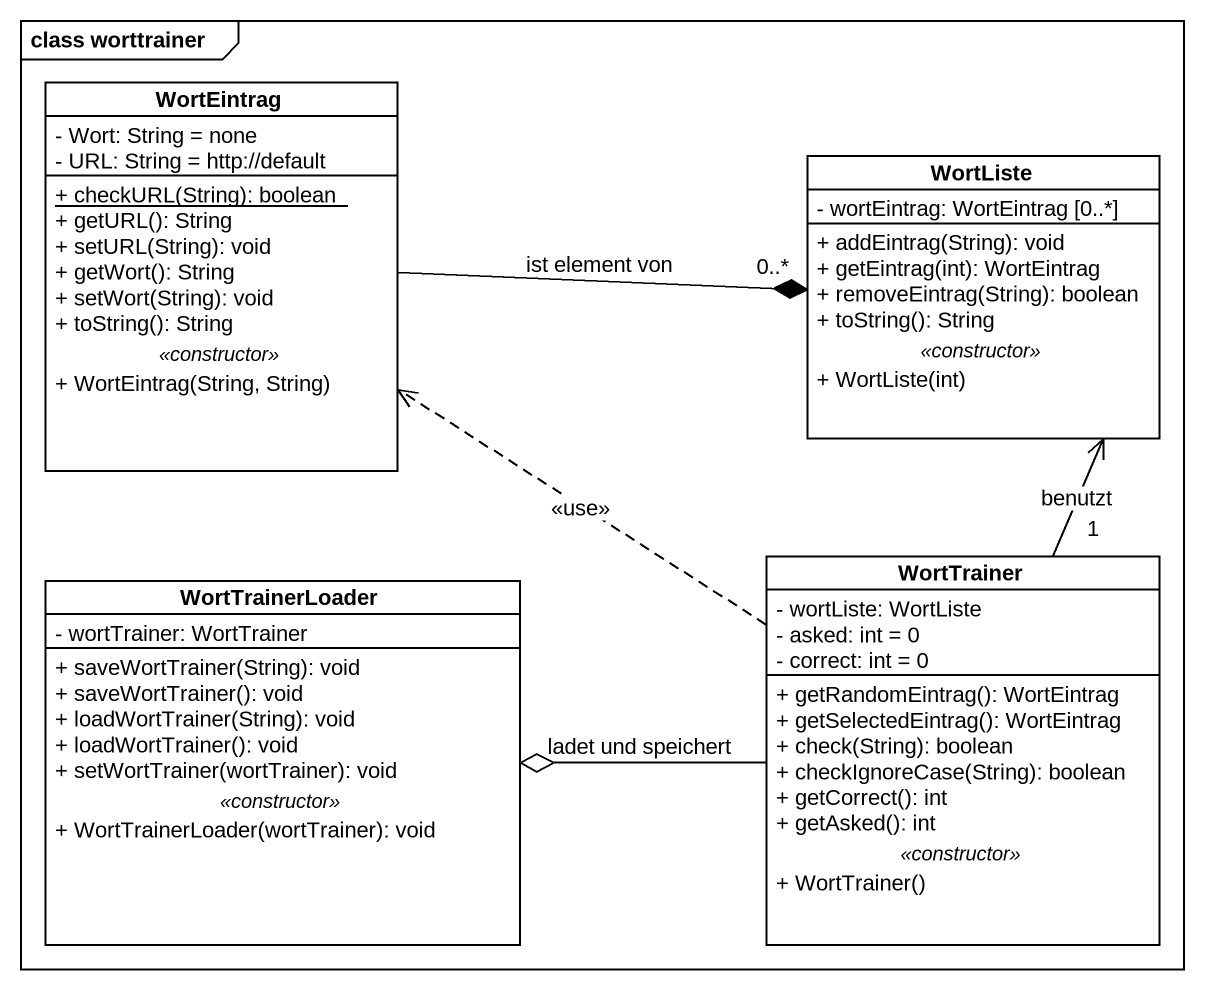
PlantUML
@startuml
mainframe class worttrainer
hide circle
hide empty members
skinparam classAttributeIconSize 0
class WortEintrag {
  - Wort: String = none
  - URL: String = http://default
  --
  {static} + checkURL(String): boolean
  + getURL(): String
  + setURL(String): void
  + getWort(): String
  + setWort(String): void
  + toString(): String
  .. <<constructor>> ..
  + WortEintrag(String, String)
}
class WortListe {
  - wortEintrag: WortEintrag [0..*]
  --
  + addEintrag(String): void
  + getEintrag(int): WortEintrag
  + removeEintrag(String): boolean
  + toString(): String
  .. <<constructor>> ..
  + WortListe(int)
}
class WortTrainer {
  - wortListe: WortListe
  - asked: int = 0
  - correct: int = 0
  --
  + getRandomEintrag(): WortEintrag
  + getSelectedEintrag(): WortEintrag
  + check(String): boolean
  + checkIgnoreCase(String): boolean
  + getCorrect(): int
  + getAsked(): int
  .. <<constructor>> ..
  + WortTrainer()
}
class WortTrainerLoader {
  - wortTrainer: WortTrainer
  --
  + saveWortTrainer(String): void
  + saveWortTrainer(): void
  + loadWortTrainer(String): void
  + loadWortTrainer(): void
  + setWortTrainer(wortTrainer): void
  .. <<constructor>> ..
  + WortTrainerLoader(wortTrainer): void
}
WortEintrag -right-* "0..*" WortListe : ist element von
WortTrainer .up.> WortEintrag : <<use>>
WortTrainer "1" -up-> WortListe : benutzt
WortTrainer -left-o WortTrainerLoader : ladet und speichert
@enduml
